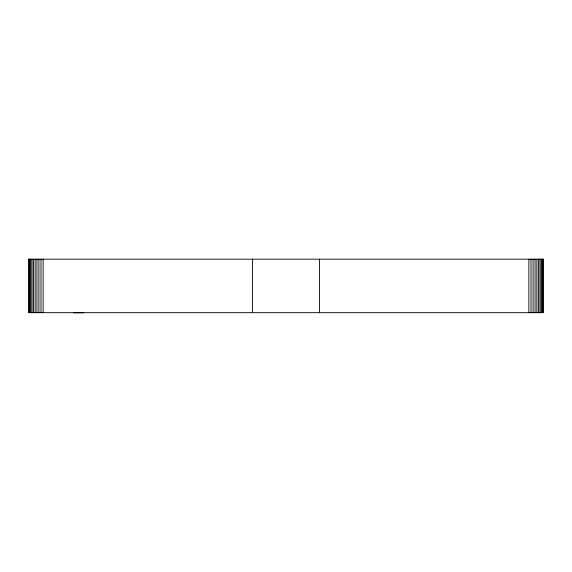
<?xml version="1.0" encoding="UTF-8"?>
<svg xmlns="http://www.w3.org/2000/svg" width="572" height="572" viewBox="0 0 572 572"><rect width="100%" height="100%" fill="white"/><g stroke="black" fill="none" stroke-linecap="round" stroke-linejoin="round"><path stroke-width="0.86" d="M28.6 259.18L543.4 259.18M73.795 312.82L83.691 312.82M543.257 259.18L543.257 312.669L28.743 312.669L28.743 259.18M542.828 259.18L542.828 312.669M542.127 259.18L542.127 312.669M541.162 259.18L541.162 312.669M539.947 259.18L539.947 312.669M538.502 259.18L538.502 312.669M536.858 259.18L536.858 312.669M535.042 259.18L535.042 312.669M533.083 259.18L533.083 312.669M531.009 259.18L531.009 312.669M528.864 259.18L528.864 312.669M319.426 259.18L319.426 312.669M252.574 259.18L252.574 312.669M43.136 259.18L43.136 312.669M40.991 259.18L40.991 312.669M38.917 259.18L38.917 312.669M36.958 259.18L36.958 312.669M35.142 259.18L35.142 312.669M33.498 259.18L33.498 312.669M32.053 259.18L32.053 312.669M30.838 259.18L30.838 312.669M29.873 259.18L29.873 312.669M29.172 259.18L29.172 312.669"/></g></svg>
